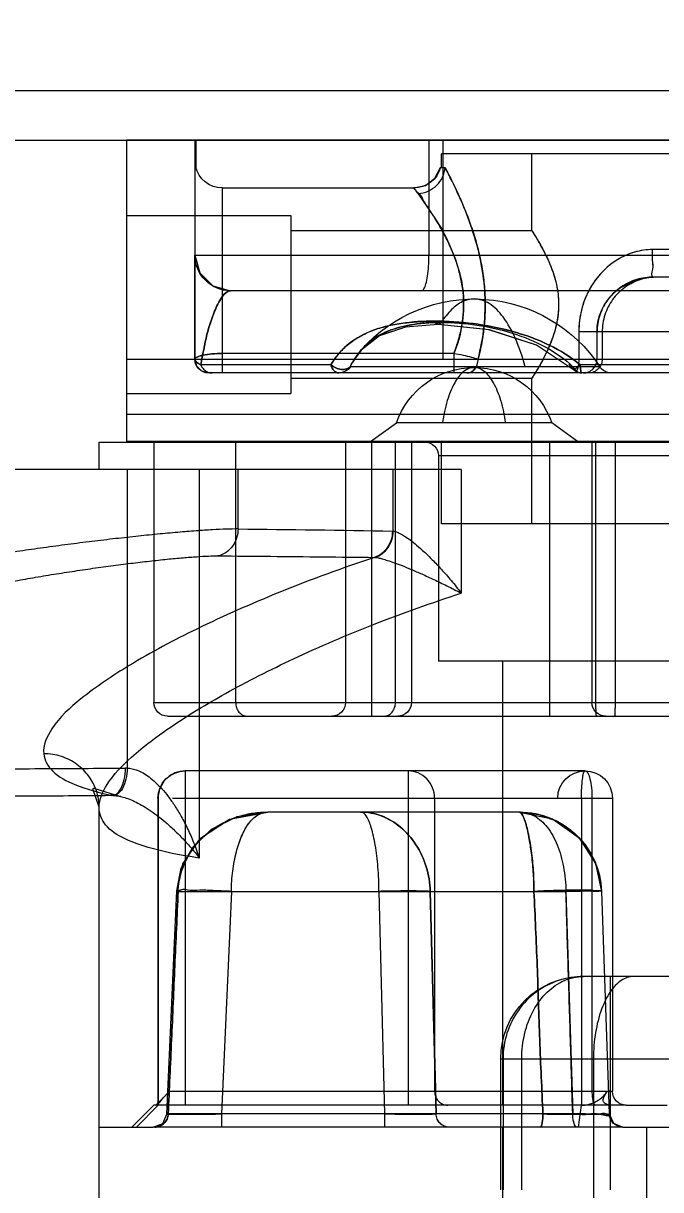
# Model space of a CAD drawing. Header units: millimetres. Extents: x 12325263 to 13848842, y -1463133 to 573208.
# Drawn here: x 12578649.69 to 12578672.97, y -838002.24 to -837959.69 of the extents above; entities that cross this region are included whole.
import ezdxf
from ezdxf.xclip import XClip

# ---------------------------------------------------------------- set-up
doc = ezdxf.new("R2010")
doc.units = ezdxf.units.MM
doc.header["$LTSCALE"] = 1000
doc.header["$XCLIPFRAME"] = 0
for name, color, linetype in [('A-ANNO-DIMS', 83, 'Continuous'), ('fur202301', 252, 'Continuous'), ('WALL', 5, 'Continuous'), ('WALL-SHATCH', 8, 'Continuous'), ('建筑-楼板开洞', 251, 'Continuous')]:
    doc.layers.add(name, color=color, linetype=linetype)
doc.styles.add('_TCH_DIM_T3', font='SIMPLEX.shx', dxfattribs={"width": 0.705882, "bigfont": 'GBCBIG.shx'})
doc.dimstyles.new('_TCH_ARCH&&120', dxfattribs={"dimtxt": 306, "dimasz": 120, "dimexe": 300, "dimexo": 360, "dimgap": 147, "dimtad": 1, "dimdec": 0, "dimzin": 0, "dimdsep": 46, "dimtxsty": '_TCH_DIM_T3', "dimblk": 'ARCHTICK', "dimcen": 0.09, "dimclrt": 7, "dimazin": 2, "dimtfac": 1, "dimtdec": 0, "dimtix": 1, "dimtmove": 2, "dimatfit": 3, "dimfxl": 1, "dimfxlon": 1, "dimtolj": 1, "dimtzin": 0, "dimarcsym": 0})

# ---------------------------------------------------------------- blocks, each defined once
blk = doc.blocks.new('adgshg13-A$C7F010FC0')
at = {"layer": 'WALL-SHATCH'}
h = blk.add_hatch(color=256, dxfattribs=at)
h.dxf.hatch_style = 1
h.paths.add_polyline_path([(-60384.171, -16880.895), (-763.165, 197.479), (12587.619, -13153.304), (12587.619, -157996.02), (-162964.851, -188820.432), (-171262.381, -180522.901), (-171262.381, -31310.898), (-150707.191, -10755.708), (-131860.078, -7980.895), (-99162.381, -7980.895), (-99162.381, -4980.895), (-76620.428, -4980.895), (-70107.652, -16880.895)], flags=16)
h.paths.add_polyline_path([(-60091.229, -16380.895), (-646.877, 646.877), (12987.619, -12987.619), (12987.619, -158331.905), (-163100.584, -189250.384), (-171662.381, -180688.586), (-171662.381, -31145.213), (-150777.896, -10260.728), (-131896.687, -7480.895), (-99562.381, -7480.895), (-99562.381, -4580.895), (-76365.552, -4580.895), (-69907.506, -16380.895)])
blk = doc.blocks.new('A$C4C7A72D3')
at = {"layer": 'WALL', "color": 1}
blk.add_blockref('adgshg13-A$C7F010FC0', (210433.012, 205503.569), dxfattribs=at)
blk = doc.blocks.new('asdgag2019061317133849825')
at = {"color": 1, "lineweight": 9}
for p, q in [((52, -708.4), (1099.2, -708.4)), ((1099.2, -710.2), (51, -710.2))]:
    blk.add_line(p, q, dxfattribs=at)
at = {"color": 1, "lineweight": 0}
for p, q in [((472, -710.2), (544, -710.2)), ((532.441, -710.2), (532.441, -718.2)), ((532.955, -710.2), (532.955, -714.4)), ((541.468, -710.2), (541.468, -711.2)), ((541.5, -710.2), (541.5, -718.2)), ((544, -710.2), (544, -718.2)), ((508.25, -710.7), (532.5, -710.7)), ((529.2, -713.5), (529.2, -710.7)), ((532.5, -711.2), (532.5, -710.7)), ((532.532, -711.2), (532.366, -711.2)), ((541.5, -711.199), (541.468, -711.199)), ((540.5, -711.95), (533.5, -711.95)), ((540.5, -711.95), (540.5, -718.7)), ((538, -712.95), (538, -719.45)), ((544, -712.95), (538, -712.95)), ((538, -713.5), (529.2, -713.5)), ((541.5, -714.4), (517.395, -714.4)), ((517.5, -714.2), (524.787, -714.2)), ((541.5, -718.201), (541.5, -714.403)), ((513.5, -715.2), (524.759, -715.2)), ((525.387, -715.299), (525.98, -715.602)), ((475.8, -715.7), (540.2, -715.7)), ((540.849, -715.526), (540.2, -715.7)), ((522.9, -717.2), (527.481, -717.2)), ((526.623, -717.2), (526.623, -718.2)), ((526.815, -718.2), (526.815, -717.2)), ((527.481, -717.2), (527.481, -718.2)), ((535.433, -717.867), (535.636, -718.142)), ((544, -718.2), (503, -718.2)), ((532.041, -717.989), (532.041, -718.7)), ((532.041, -717.989), (540.5, -717.989)), ((540.5, -717.989), (540.5, -718.7)), ((544, -718.2), (544, -721.2)), ((522.573, -718.4), (527.427, -718.4)), ((522.636, -718.7), (541, -718.7)), ((526.711, -718.475), (535.83, -718.475)), ((536.537, -718.4), (541.286, -718.4)), ((541, -718.7), (541.248, -718.634)), ((541.248, -718.634), (541.433, -718.45)), ((529.2, -724.2), (529.2, -718.9)), ((529.2, -718.9), (538, -718.9)), ((544, -719.45), (538, -719.45)), ((544, -720.2), (505, -720.2)), ((527.522, -721.2), (528.467, -720.525)), ((528.467, -720.525), (534.142, -720.525)), ((535.087, -721.2), (534.142, -720.525)), ((505, -721.2), (544, -721.2)), ((533.1, -721.22), (516.9, -721.22)), ((526.138, -730.72), (526.138, -721.22)), ((526.862, -730.72), (526.862, -721.22)), ((527, -721.22), (527, -730.72)), ((528.545, -721.22), (528.545, -731.22)), ((532.5, -724.2), (532.5, -721.2)), ((545, -721.22), (533.1, -721.22)), ((533.593, -721.22), (533.593, -730.72)), ((534.174, -730.72), (534.174, -721.22)), ((535.045, -721.22), (535.045, -731.22)), ((536, -721.22), (536, -730.72)), ((540.012, -721.22), (540.012, -730.72)), ((543, -721.22), (543, -730.72)), ((545, -722.22), (545, -721.22)), ((517.4, -721.72), (532.6, -721.72)), ((532.6, -721.72), (532.6, -729.22)), ((531.77, -722.22), (531.77, -726.733)), ((531.77, -722.22), (568, -722.22)), ((534.259, -724.472), (534.259, -722.22)), ((539.924, -724.393), (539.924, -722.22)), ((541.34, -722.22), (541.34, -736.398)), ((543.974, -722.22), (543.974, -733.117)), ((517.5, -724.2), (532.5, -724.2)), ((517.4, -729.22), (532.6, -729.22)), ((530.25, -745.42), (530.25, -729.22)), ((543, -730.72), (507, -730.72)), ((542.5, -731.22), (507.5, -731.22)), ((527.25, -733.22), (541.85, -733.22)), ((533.714, -733.22), (533.714, -745.42)), ((541.85, -733.22), (541.85, -745.42)), ((526.25, -734.22), (526.25, -744.92)), ((542.321, -734.22), (526.25, -734.22)), ((527, -734.22), (527, -744.92)), ((527.382, -734.22), (527.382, -745.42)), ((532.746, -734.22), (532.746, -744.92)), ((542.842, -734.22), (542.842, -745.42)), ((542.85, -734.22), (542.85, -745.414)), ((544.202, -734.157), (544.473, -734.117)), ((529.649, -734.72), (538.841, -734.72)), ((545, -766.002), (545, -734.557)), ((526.651, -737.615), (526.367, -745.737)), ((527.95, -737.615), (527.703, -745.737)), ((542.111, -737.615), (527.95, -737.615)), ((532.905, -737.615), (532.693, -745.737)), ((532.693, -745.737), (532.905, -737.615)), ((534.777, -737.615), (534.578, -745.737)), ((540.168, -737.615), (540.524, -745.737)), ((542.523, -745.74), (542.166, -737.598)), ((507.328, -740.72), (527.331, -740.72)), ((526.331, -740.72), (526.331, -748.5)), ((530.331, -743.72), (504.326, -743.72)), ((526.944, -743.72), (526.944, -760.074)), ((529.565, -748.5), (529.566, -743.72)), ((530.247, -743.72), (530.246, -748.5)), ((530.331, -748.5), (530.331, -743.72)), ((526.25, -744.92), (542.44, -744.92)), ((525.75, -745.42), (524.25, -745.42)), ((525.75, -745.42), (542.957, -745.42)), ((527.488, -746.22), (527.382, -745.42)), ((542.842, -745.42), (543.635, -746.22)), ((542.957, -745.42), (543, -745.42)), ((543.8, -746.22), (543, -745.42)), ((526.367, -745.737), (526.215, -746.079)), ((527.703, -745.737), (542.477, -745.737)), ((534.578, -745.737), (534.578, -746.22)), ((540.524, -745.737), (540.524, -746.22)), ((525.867, -746.22), (524.133, -746.22)), ((525, -761.22), (525, -746.22)), ((526.215, -746.079), (525.867, -746.22)), ((526.215, -746.079), (525.867, -746.22)), ((525.867, -746.22), (543.022, -746.22)), ((530.25, -752.22), (530.25, -746.22)), ((545, -746.22), (543.022, -746.22))]:
    blk.add_line(p, q, dxfattribs=at)
for points in [[(533.5, -711.95), (533.077, -711.856), (532.731, -711.589), (532.532, -711.2)], [(533.5, -711.95), (533.081, -711.858), (532.735, -711.594), (532.532, -711.2)], [(541.5, -714.403), (541.325, -715.052), (540.849, -715.526)], [(524.759, -715.2), (525.389, -715.3), (525.98, -715.602)], [(527.706, -718.565), (529.028, -717.686), (530.76, -717.123), (532.611, -716.933)], [(527.706, -718.565), (529.022, -717.688), (530.746, -717.126), (532.611, -716.933)], [(532.611, -716.933), (533.813, -717.034), (534.769, -717.346), (535.435, -717.869)], [(532.611, -716.933), (533.807, -717.033), (534.762, -717.342), (535.433, -717.867)], [(541, -718.7), (541.245, -718.636), (541.433, -718.451), (541.5, -718.2)], [(541.245, -718.636), (541.433, -718.451), (541.5, -718.2)], [(534.259, -724.472), (534.268, -724.471), (534.278, -724.471), (534.287, -724.47)], [(534.94, -725.429), (534.933, -725.43), (534.927, -725.43), (534.921, -725.43)], [(543.974, -733.117), (543.994, -733.117), (544.015, -733.117), (544.036, -733.117)], [(545, -734.546), (545.228, -733.876), (545.197, -733.847), (544.218, -734.153)], [(544.541, -734.111), (544.554, -734.111), (544.568, -734.111), (544.581, -734.111)], [(544.528, -734.117), (547.451, -734.136), (550.572, -734.151), (553.891, -734.163)], [(529.649, -734.72), (529.195, -734.754), (528.756, -734.856), (528.348, -735.017), (527.973, -735.232), (527.637, -735.494), (527.346, -735.797), (527.104, -736.131), (526.912, -736.491), (526.773, -736.865), (526.687, -737.243), (526.651, -737.615)], [(529.649, -734.72), (528.939, -734.805), (528.285, -735.048), (527.721, -735.421), (527.265, -735.898), (526.932, -736.448), (526.728, -737.035), (526.651, -737.615)], [(529.648, -734.72), (528.446, -734.972), (527.489, -735.638), (526.875, -736.578), (526.651, -737.616)], [(542.165, -737.598), (542.003, -736.772), (541.582, -735.998), (540.898, -735.344), (539.961, -734.887), (538.843, -734.72)], [(542.165, -737.598), (541.937, -736.605), (541.299, -735.678), (540.237, -734.986), (538.847, -734.72)], [(528.446, -734.971), (527.469, -735.658), (526.867, -736.597), (526.651, -737.615)], [(526.367, -745.737), (526.215, -746.079), (525.867, -746.22)], [(543.022, -746.22), (542.676, -746.081), (542.523, -745.741)], [(543.022, -746.22), (542.676, -746.081), (542.523, -745.741)]]:
    blk.add_lwpolyline(points, dxfattribs=at)
for centre, radius, start, end in [((533.5, -710.95), 1, 194.4711, 270.0029), ((540.5, -710.95), 1, 270, 347.2333), ((540.2, -714.4), 1.3, 270, 0), ((531.304, -721.5), 5.5, 41.6436, 146.633), ((541, -718.2), 0.5, 270, 359.9989), ((526.293, -718.2), 0.5, 270, 326.633), ((527.364, -718.2), 0.5, 253.6151, 338.8404), ((531.304, -721.5), 3, 18.9646, 161.0354), ((536.242, -718.2), 0.5, 212.6583, 282.4609), ((533.1, -721.72), 0.5, 90, 180), ((543.947, -1223.693), 499.316, 90.46163, 91.10855), ((526.5, -730.72), 0.5, 269.9994, 0), ((534.093, -730.72), 0.5, 180, 270.0006), ((536.5, -730.72), 0.5, 180, 269.9999), ((542.5, -730.72), 0.5, 269.9999, 0), ((527.25, -734.22), 1, 90, 180), ((527.25, -734.22), 1, 0.4548, 90), ((541.85, -734.22), 1, 0, 90), ((529.649, -737.72), 3, 89.9659, 178.0021), ((527.331, -743.72), 3, 0, 90), ((525.75, -744.92), 0.5, 270, 0), ((525.867, -745.72), 0.5, 270, 358)]:
    blk.add_arc(centre, radius, start, end, dxfattribs=at)
for points, start_tangent, end_tangent in [([(531.157, -718.2), (530.94, -716.995), (530.908, -715.827), (531.042, -714.718), (531.333, -713.587), (531.733, -712.52), (532.11, -711.701), (532.367, -711.2)], (-0.237488, 0.97139), (0.490297, 0.871555)), ([(532.366, -711.2), (532.248, -711.427), (532.091, -711.739), (531.902, -712.137), (531.69, -712.621), (531.472, -713.181), (531.269, -713.792), (531.102, -714.428), (530.983, -715.066), (530.915, -715.7), (530.9, -716.335), (530.937, -716.968), (531.025, -717.592), (531.157, -718.2)], (-0.467221, -0.884141), (0.245235, -0.969464)), ([(533.348, -712.152), (532.984, -712.065), (532.673, -711.855), (532.456, -711.553), (532.366, -711.2)], (-0.998455, 0.055575), (-0.058441, 0.998291)), ([(533.5, -711.95), (533.416, -712.061), (533.146, -712.432), (532.699, -713.107), (532.226, -713.98), (531.87, -714.918), (531.695, -715.9), (531.747, -716.942), (532.041, -717.989)], (1, 0), (0.375004, -0.927023)), ([(533.5, -711.95), (533.416, -712.061), (533.146, -712.432), (532.699, -713.107), (532.226, -713.98), (531.87, -714.918), (531.695, -715.9), (531.747, -716.942), (532.041, -717.989)], (1, 0), (0.375004, -0.927023)), ([(533.348, -712.152), (533.432, -712.039), (533.5, -711.95)], (0.596071, 0.802932), (0.608339, 0.793677)), ([(532.041, -717.989), (531.87, -717.483), (531.755, -716.983), (531.695, -716.491), (531.689, -716.005), (531.738, -715.518), (531.843, -715.017), (532.007, -714.499), (532.229, -713.973), (532.488, -713.468), (532.754, -713.019), (532.999, -712.644), (533.201, -712.355), (533.348, -712.152)], (-0.364938, 0.931032), (0.594414, 0.804159)), ([(529.2, -713.5), (529.12, -713.626), (528.909, -713.98), (528.635, -714.508), (528.394, -715.118), (528.239, -715.828), (528.232, -716.51), (528.373, -717.214), (528.638, -717.898), (528.918, -718.435), (529.129, -718.788), (529.2, -718.9)], (-0.540719, -0.841203), (0.542524, -0.84004)), ([(529.2, -713.5), (529.13, -713.611), (529.042, -713.753), (528.921, -713.958), (528.774, -714.228), (528.615, -714.55), (528.466, -714.91), (528.345, -715.283), (528.263, -715.654), (528.222, -716.018), (528.222, -716.381), (528.263, -716.744), (528.345, -717.115), (528.466, -717.489), (528.615, -717.849), (528.774, -718.172), (528.921, -718.442), (529.042, -718.647), (529.13, -718.789), (529.2, -718.9)], (-0.540745, -0.841187), (0.540745, -0.841187)), ([(524.758, -715.2), (524.778, -714.918), (524.785, -714.594), (524.787, -714.2)], (1, 0.000083), (-0.000007, 1)), ([(524.758, -715.2), (524.779, -714.907), (524.785, -714.583), (524.787, -714.2)], (1, 0.000083), (0, 1)), ([(524.787, -714.2), (525.433, -714.29), (526.089, -714.581), (526.629, -715.022), (527.086, -715.647), (527.38, -716.396), (527.481, -717.2)], (0.999866, 0.016356), (0.005508, -0.999985)), ([(524.787, -714.2), (525.441, -714.292), (526.084, -714.578), (526.612, -715.004), (527.067, -715.613), (527.372, -716.363), (527.481, -717.2)], (0.999973, 0.007367), (0.013545, -0.999908)), ([(533.221, -715.7), (533.139, -715.636), (533.065, -715.452), (533.005, -715.164), (532.968, -714.802), (532.955, -714.4)], (-1, -0.000046), (0, 1)), ([(524.631, -715.2), (525.247, -715.298), (525.802, -715.582), (526.243, -716.024), (526.526, -716.582), (526.623, -717.2)], (1, 0), (-0.000023, -1)), ([(524.759, -715.2), (525.363, -715.291), (525.94, -715.571), (526.404, -716.011), (526.716, -716.593), (526.815, -717.2)], (1, 0), (0.000733, -1)), ([(526.815, -717.2), (526.731, -716.64), (526.448, -716.07), (525.997, -715.612), (525.408, -715.306), (524.759, -715.2)], (0.000342, 1), (-1, 0)), ([(541.286, -718.4), (541.059, -717.296), (540.78, -716.448), (540.505, -715.924), (540.2, -715.7)], (-0.201025, 0.979586), (-1, 0.000016)), ([(540.2, -715.7), (540.505, -715.924), (540.781, -716.449), (541.059, -717.297), (541.286, -718.4)], (1, 0), (0.200975, -0.979596)), ([(529.436, -718.475), (529.794, -717.443), (530.243, -716.658), (530.757, -716.167), (531.304, -716)], (0.258736, 0.965948), (1, 0)), ([(531.304, -716), (531.723, -716.097), (532.127, -716.386), (532.502, -716.855)], (1, 0), (0.539982, -0.841676)), ([(532.745, -716.809), (531.338, -716.901), (529.933, -717.178), (528.556, -717.685), (527.427, -718.4)], (-0.999985, -0.005526), (-0.77162, -0.636084)), ([(527.427, -718.4), (528.558, -717.685), (529.934, -717.177), (531.339, -716.901), (532.745, -716.809)], (0.77176, 0.635914), (0.999985, 0.005447)), ([(532.502, -716.855), (531.203, -716.952), (529.908, -717.246), (528.685, -717.762), (527.693, -718.475)], (-0.999962, -0.008723), (-0.719112, -0.694895)), ([(532.502, -716.855), (532.582, -716.927), (532.745, -716.809)], (0.540057, -0.841629), (0.422432, 0.906395)), ([(532.745, -716.809), (532.671, -716.911), (532.502, -716.855)], (-0.422432, -0.906395), (-0.540056, 0.841629)), ([(532.502, -716.855), (532.582, -716.927), (532.745, -716.809)], (0.540057, -0.841629), (0.422432, 0.906395)), ([(532.502, -716.855), (533.396, -716.91), (534.277, -717.109), (534.966, -717.448), (535.47, -717.91), (535.83, -718.475)], (0.999919, 0.012723), (0.450215, -0.89292)), ([(535.83, -718.475), (535.596, -718.077), (535.317, -717.741), (534.988, -717.464), (534.608, -717.243), (534.167, -717.073), (533.664, -716.951), (533.104, -716.879), (532.502, -716.855)], (-0.445141, 0.89546), (-1, 0.000674)), ([(532.745, -716.809), (533.966, -716.893), (535.122, -717.197), (535.965, -717.71), (536.537, -718.4)], (0.999903, 0.013952), (0.510565, -0.859839)), ([(536.537, -718.4), (536.273, -718.026), (535.941, -717.689), (535.539, -717.403), (535.072, -717.176), (534.55, -717.008), (533.983, -716.895), (533.378, -716.83), (532.745, -716.809)], (-0.514733, 0.857351), (-1, -0.00081)), ([(526.623, -718.2), (526.661, -718.391), (526.769, -718.554), (526.931, -718.662), (527.121, -718.7)], (0, -1), (1, 0)), ([(527.313, -718.7), (527.123, -718.662), (526.961, -718.554), (526.853, -718.391), (526.815, -718.2)], (-1, 0), (0, 1)), ([(527.481, -718.2), (527.493, -718.391), (527.529, -718.554), (527.646, -718.7)], (0, -1), (1, -0.000114)), ([(532.041, -717.989), (531.704, -718.047), (531.397, -718.121), (531.157, -718.2)], (-0.992243, -0.124317), (-0.938545, -0.345157)), ([(532.041, -717.989), (531.705, -718.047), (531.399, -718.121), (531.157, -718.2)], (-0.989189, -0.146648), (-0.925922, -0.377715)), ([(531.567, -718.7), (531.413, -718.664), (531.282, -718.56), (531.19, -718.398), (531.157, -718.2)], (-1, 0.000061), (-0.000111, 1)), ([(531.567, -718.7), (531.41, -718.662), (531.277, -718.554), (531.188, -718.391), (531.157, -718.2)], (-1, 0.000046), (0, 1)), ([(540.5, -717.989), (540.879, -718.007), (541.202, -718.055), (541.422, -718.123), (541.5, -718.2)], (0.999991, 0.004267), (0, -1)), ([(541.5, -718.2), (541.423, -718.124), (541.202, -718.055), (540.877, -718.006), (540.5, -717.989)], (0, 1), (-0.999994, -0.003586)), ([(541.5, -718.2), (541.404, -718.335), (541.286, -718.4)], (-0.000081, -1), (-0.917077, -0.398711)), ([(541.286, -718.4), (541.404, -718.335), (541.5, -718.2)], (0.917077, 0.39871), (0.000076, 1)), ([(527.364, -718.7), (527.412, -718.558), (527.427, -718.4)], (1, 0), (0.052995, 0.998595)), ([(527.427, -718.4), (527.412, -718.558), (527.364, -718.7)], (-0.053031, -0.998593), (-1, 0)), ([(527.693, -718.475), (527.605, -718.595), (527.492, -718.673), (527.364, -718.7)], (-0.459855, -0.887994), (-1, 0)), ([(527.693, -718.475), (527.605, -718.595), (527.492, -718.673), (527.364, -718.7)], (-0.459545, -0.888154), (-1, 0)), ([(527.427, -718.4), (527.565, -718.513), (527.667, -718.568), (527.693, -718.475)], (0.778618, -0.627498), (-0.351586, 0.936156)), ([(527.693, -718.475), (527.667, -718.568), (527.565, -718.513), (527.427, -718.4)], (0.351223, -0.936292), (-0.77853, 0.627607)), ([(530.15, -720.525), (530.326, -719.706), (530.596, -719.058), (530.932, -718.643), (531.304, -718.5)], (0.138424, 0.990373), (1, 0)), ([(531.304, -718.5), (531.677, -718.643), (532.013, -719.058), (532.282, -719.706), (532.458, -720.525)], (1, 0), (0.138424, -0.990373)), ([(535.83, -718.475), (535.966, -718.555), (536.153, -718.568), (536.356, -718.513), (536.537, -718.4)], (0.667294, -0.744794), (0.78889, 0.614535)), ([(536.537, -718.4), (536.356, -718.513), (536.152, -718.568), (535.966, -718.554), (535.83, -718.475)], (-0.788954, -0.614453), (-0.667312, 0.744778)), ([(535.83, -718.475), (535.94, -718.595), (536.082, -718.673), (536.242, -718.7)], (0.544395, -0.838829), (1, 0)), ([(535.83, -718.475), (535.94, -718.595), (536.082, -718.673), (536.242, -718.7)], (0.544364, -0.838849), (1, 0)), ([(536.537, -718.4), (536.467, -718.558), (536.363, -718.663), (536.242, -718.7)], (-0.275351, -0.961344), (-1, 0)), ([(536.242, -718.7), (536.363, -718.663), (536.467, -718.558), (536.537, -718.4)], (1, 0), (0.275376, 0.961337)), ([(541.286, -718.4), (541.186, -718.558), (541.04, -718.663), (540.868, -718.7)], (-0.369308, -0.929307), (-1, -0.000011)), ([(541.286, -718.4), (541.186, -718.558), (541.04, -718.663), (540.868, -718.7)], (-0.369519, -0.929223), (-1, -0.000009)), ([(534.259, -724.472), (534.149, -724.498), (534.01, -724.557), (533.841, -724.654), (533.638, -724.794), (533.402, -724.982), (533.132, -725.221), (532.83, -725.514), (532.498, -725.866), (532.141, -726.274), (531.77, -726.733)], (-0.995012, -0.099758), (-0.611117, -0.79154)), ([(534.921, -725.431), (534.658, -725.292), (534.447, -725.07), (534.31, -724.788), (534.259, -724.472)], (-0.951185, 0.308621), (-0.01323, 0.999912)), ([(534.287, -724.47), (534.333, -724.783), (534.465, -725.062), (534.673, -725.287), (534.94, -725.429)], (0.003528, -0.999994), (0.950765, -0.309913)), ([(539.924, -724.393), (540.343, -724.399), (540.855, -724.422), (541.452, -724.462), (542.127, -724.516), (542.867, -724.584), (543.663, -724.666), (544.501, -724.758), (545.368, -724.861), (546.251, -724.974), (547.136, -725.093), (548.008, -725.219), (548.852, -725.35), (549.655, -725.485), (550.404, -725.621)], (0.999976, 0.006974), (0.982285, -0.187393)), ([(539.924, -724.393), (539.977, -724.727), (540.126, -725.021), (540.363, -725.249), (540.66, -725.375)], (0.001637, -0.999999), (0.978148, -0.207911)), ([(534.921, -725.43), (534.808, -725.447), (534.657, -725.483), (534.464, -725.54), (534.224, -725.622), (533.936, -725.73), (533.599, -725.868), (533.213, -726.035), (532.779, -726.234), (532.297, -726.466), (531.77, -726.733)], (-0.996237, -0.086667), (-0.89344, -0.449182)), ([(540.66, -725.375), (538.733, -725.39), (536.826, -725.408), (534.94, -725.429)], (-0.999975, -0.007021), (-0.999918, -0.012772)), ([(534.94, -725.429), (538.4, -726.699), (541.433, -728.044), (543.897, -729.374), (545.662, -730.593), (546.726, -731.69), (547.021, -732.597)], (0.949258, -0.314498), (-0.097028, -0.995282)), ([(549.668, -726.605), (549.025, -726.469), (548.331, -726.334), (547.6, -726.202), (546.846, -726.075), (546.081, -725.955), (545.317, -725.842), (544.566, -725.738), (543.842, -725.645), (543.155, -725.564), (542.515, -725.495), (541.933, -725.441), (541.424, -725.403), (540.998, -725.381), (540.66, -725.375)], (-0.976395, 0.215991), (-0.999968, -0.007947)), ([(545, -734.557), (544.708, -733.721), (543.821, -732.724), (542.37, -731.606), (540.386, -730.396), (537.895, -729.128), (534.972, -727.873), (531.77, -726.733)], (0, 1), (-0.950337, 0.311222)), ([(526.19, -731.22), (526.153, -731.073), (526.142, -730.911), (526.138, -730.72)], (-1, 0.000011), (0, 1)), ([(526.81, -731.22), (526.847, -731.073), (526.858, -730.911), (526.862, -730.72)], (1, -0.000095), (0, 1)), ([(534.591, -731.22), (534.432, -731.182), (534.296, -731.073), (534.206, -730.911), (534.174, -730.72)], (-1, -0.000012), (0, 1)), ([(540.012, -730.72), (539.981, -730.911), (539.89, -731.073), (539.755, -731.182), (539.595, -731.22)], (0, -1), (-1, 0.000012)), ([(547.021, -732.597), (546.701, -733.215), (545.882, -733.716), (544.581, -734.111)], (-0.095276, -0.995451), (-0.975699, -0.219116)), ([(545, -734.557), (545.098, -733.949), (545.372, -733.418), (545.808, -732.983), (546.376, -732.695), (547.021, -732.597)], (0.000003, 1), (0.999949, -0.010067)), ([(527.25, -733.22), (527.154, -733.296), (527.073, -733.513), (527.019, -733.838), (527, -734.22)], (-1, 0), (0.022518, -0.999746)), ([(527.382, -734.22), (527.373, -733.844), (527.345, -733.524), (527.303, -733.302), (527.25, -733.22)], (-0.047866, 0.998854), (-1, 0)), ([(532.746, -734.22), (532.819, -733.838), (533.029, -733.513), (533.343, -733.296), (533.714, -733.22)], (0.005801, 0.999983), (1, 0)), ([(543.974, -733.117), (543.796, -733.139), (543.604, -733.197), (543.396, -733.296), (543.176, -733.439), (542.947, -733.63), (542.711, -733.869), (542.473, -734.157), (542.235, -734.495), (542, -734.884), (541.769, -735.328), (541.547, -735.831), (541.34, -736.398)], (-0.999756, -0.0221), (-0.310067, -0.950715)), ([(541.85, -733.22), (542.231, -733.296), (542.553, -733.515), (542.767, -733.839), (542.842, -734.22)], (1, 0), (-0.006295, -0.99998)), ([(543.974, -733.117), (544.023, -733.524), (544.15, -733.86), (544.333, -734.067), (544.541, -734.111)], (0.015112, -0.999886), (0.978814, 0.204751)), ([(544.581, -734.111), (544.379, -734.069), (544.204, -733.871), (544.08, -733.536), (544.036, -733.117)], (-0.979651, -0.200707), (0.005735, 0.999984)), ([(553.395, -733.163), (550.275, -733.152), (547.156, -733.137), (544.036, -733.117)], (-0.999996, 0.002883), (-0.999974, 0.007196)), ([(544.541, -734.111), (544.369, -734.125), (544.175, -734.164), (543.955, -734.231), (543.712, -734.332), (543.451, -734.467), (543.175, -734.636), (542.888, -734.84), (542.591, -735.078), (542.286, -735.351), (541.975, -735.66), (541.658, -736.008), (541.34, -736.398)], (-0.999863, -0.016542), (-0.603304, -0.797511)), ([(553.921, -734.161), (550.776, -734.149), (547.663, -734.133), (544.581, -734.111)], (-0.999994, 0.00339), (-0.999965, 0.008397)), ([(529.649, -734.72), (529.11, -734.861), (528.636, -735.273), (528.273, -735.912), (528.04, -736.719), (527.95, -737.615)], (-1, 0), (-0.020035, -0.999799)), ([(529.117, -737.618), (529.137, -736.98), (529.198, -736.299), (529.289, -735.69), (529.408, -735.172), (529.533, -734.84), (529.65, -734.72)], (-0.008938, 0.99996), (0.999994, -0.003449)), ([(529.65, -734.72), (529.516, -734.874), (529.443, -735.06), (529.371, -735.308), (529.304, -735.611), (529.242, -735.952), (529.195, -736.318), (529.158, -736.686), (529.135, -737.028), (529.124, -737.338), (529.117, -737.615)], (-0.999994, 0.003539), (-0.01275, -0.999919)), ([(535.448, -734.72), (534.692, -734.861), (533.992, -735.273), (533.428, -735.912), (533.052, -736.719), (532.905, -737.615)], (-1, 0), (-0.029739, -0.999558)), ([(532.905, -737.615), (533.053, -736.716), (533.428, -735.913), (533.989, -735.276), (534.685, -734.863), (535.448, -734.72)], (0.029658, 0.99956), (1, 0)), ([(534.777, -737.615), (534.816, -736.723), (534.915, -735.921), (535.062, -735.283), (535.246, -734.865), (535.448, -734.72)], (0.009692, 0.999953), (1, 0)), ([(540.168, -737.615), (540.117, -736.873), (539.987, -736.178), (539.794, -735.602), (539.527, -735.13), (539.213, -734.832), (538.839, -734.72)], (-0.015059, 0.999887), (-0.999999, -0.001267)), ([(540.168, -737.615), (540.117, -736.876), (539.987, -736.178), (539.792, -735.599), (539.524, -735.126), (539.21, -734.83), (538.839, -734.72)], (-0.014258, 0.999898), (-1, 0)), ([(542.111, -737.615), (541.986, -736.888), (541.657, -736.188), (541.17, -735.608), (540.501, -735.132), (539.731, -734.832), (538.84, -734.72)], (-0.036448, 0.999336), (-1, -0.000416)), ([(542.111, -737.618), (542.087, -737.341), (542.026, -737.029), (541.915, -736.687), (541.739, -736.324), (541.491, -735.955), (541.17, -735.609), (540.789, -735.306), (540.354, -735.058), (539.876, -734.872), (539.366, -734.758), (538.84, -734.72)], (-0.038176, 0.999271), (-1, -0.000421)), ([(541.34, -736.398), (542.915, -736.093), (544.067, -735.69), (544.764, -735.183), (545, -734.557)], (0.989775, 0.142638), (0, 1)), ([(526.65, -737.615), (526.743, -737.604), (527.008, -737.6), (527.423, -737.604), (527.95, -737.615)], (0.037773, 0.999286), (0.999668, -0.025769)), ([(527.95, -737.615), (527.423, -737.604), (527.009, -737.6), (526.743, -737.604), (526.65, -737.615)], (-0.99967, 0.025674), (-0.037757, -0.999287)), ([(526.651, -737.615), (526.743, -737.592), (527.011, -737.577), (527.428, -737.572), (527.954, -737.577), (528.536, -737.593), (529.117, -737.618)], (0.031586, 0.999501), (0.998778, -0.049423)), ([(526.651, -737.615), (526.743, -737.592), (527.014, -737.577), (527.438, -737.572), (527.97, -737.578), (528.549, -737.594), (529.117, -737.618)], (0.03159, 0.999501), (0.998849, -0.047958)), ([(527.703, -745.737), (527.785, -743.028), (527.868, -740.321), (527.95, -737.615)], (0.03023, 0.999543), (0.030477, 0.999535)), ([(529.117, -737.618), (529, -740.329), (528.906, -743.036), (528.789, -745.737)], (-0.04704, -0.998893), (-0.04723, -0.998884)), ([(528.789, -745.737), (528.906, -743.036), (529, -740.329), (529.117, -737.618)], (0.047231, 0.998884), (0.047041, 0.998893)), ([(532.905, -737.615), (533.199, -737.604), (533.637, -737.6), (534.179, -737.604), (534.777, -737.615)], (0.997653, 0.068478), (0.999682, -0.025212)), ([(532.905, -737.615), (533.199, -737.604), (533.637, -737.6), (534.179, -737.604), (534.777, -737.615)], (0.997567, 0.069713), (0.999709, -0.024109)), ([(540.168, -737.615), (540.766, -737.592), (541.315, -737.577), (541.756, -737.572), (542.046, -737.578), (542.111, -737.618)], (0.999017, 0.044326), (-0.980421, -0.196912)), ([(540.168, -737.615), (540.765, -737.592), (541.31, -737.577), (541.748, -737.572), (542.04, -737.577), (542.111, -737.618)], (0.99902, 0.044263), (-0.979214, -0.202832)), ([(542.477, -745.737), (542.354, -743.036), (542.235, -740.329), (542.111, -737.618)], (-0.046438, 0.998921), (-0.046687, 0.99891)), ([(542.111, -737.618), (542.235, -740.329), (542.354, -743.036), (542.477, -745.737)], (0.046687, -0.99891), (0.046438, -0.998921)), ([(525.474, -740.72), (525.927, -740.866), (526.324, -741.272), (526.649, -741.918), (526.867, -742.761), (526.944, -743.72)], (1, -0.000005), (-0.000097, -1)), ([(529.566, -743.72), (529.455, -742.793), (529.135, -741.957), (528.636, -741.293), (528.007, -740.867), (527.31, -740.72)], (0.001516, 0.999999), (-1, 0)), ([(527.31, -740.72), (528.217, -740.867), (529.036, -741.293), (529.686, -741.957), (530.103, -742.793), (530.247, -743.72)], (1, 0), (0.000469, -1)), ([(526.238, -745.42), (526.338, -745.414), (526.491, -745.372), (526.573, -745.3), (526.585, -745.197), (526.535, -745.068), (526.443, -744.92)], (1, 0), (-0.56869, 0.822552)), ([(527.382, -745.42), (527.223, -745.408), (527.061, -745.371), (526.897, -745.307), (526.735, -745.212), (526.581, -745.084), (526.443, -744.92)], (-1, 0), (-0.56869, 0.822552)), ([(527, -744.92), (526.99, -745.111), (526.963, -745.273), (526.875, -745.42)], (0, -1), (-1, 0)), ([(532.746, -744.92), (532.709, -745.111), (532.604, -745.273), (532.447, -745.382), (532.262, -745.42)], (0, -1), (-1, 0)), ([(542.842, -745.42), (542.786, -745.307), (542.708, -745.212), (542.593, -745.084), (542.44, -744.92)], (1, 0), (-0.687307, 0.726367)), ([(542.44, -744.92), (542.512, -744.995), (542.579, -745.066), (542.642, -745.132), (542.758, -745.248), (542.851, -745.337), (542.957, -745.42)], (0.687307, -0.726367), (1, 0)), ([(526.367, -745.737), (526.71, -745.746), (527.11, -745.747), (527.62, -745.746), (528.196, -745.743), (528.789, -745.737)], (-0.046606, -0.998913), (0.999925, 0.012276)), ([(528.789, -745.737), (528.196, -745.743), (527.62, -745.746), (527.11, -745.747), (526.71, -745.746), (526.367, -745.737)], (-0.999925, -0.012271), (0.046347, 0.998925)), ([(527.703, -745.737), (527.161, -745.74), (526.735, -745.741), (526.461, -745.74), (526.367, -745.737)], (-0.999975, -0.007115), (0.015858, 0.999874)), ([(526.367, -745.737), (526.461, -745.74), (526.735, -745.741), (527.161, -745.74), (527.703, -745.737)], (-0.015838, -0.999875), (0.999974, 0.007158)), ([(527.537, -746.22), (527.653, -746.079), (527.689, -745.923), (527.703, -745.737)], (1, -0.000054), (0.010205, 0.999948)), ([(528.895, -746.22), (528.823, -746.084), (528.799, -745.928), (528.789, -745.737)], (-1, 0), (-0.010628, 0.999944)), ([(528.789, -745.737), (528.798, -745.92), (528.82, -746.074), (528.895, -746.22)], (0.010809, -0.999942), (1, -0.000292)), ([(532.221, -746.22), (532.395, -746.184), (532.544, -746.084), (532.65, -745.928), (532.693, -745.737)], (1, 0), (0.033393, 0.999442)), ([(532.221, -746.22), (532.398, -746.183), (532.549, -746.079), (532.652, -745.923), (532.693, -745.737)], (1, -0.000015), (0.03341, 0.999442)), ([(534.578, -745.737), (533.971, -745.74), (533.423, -745.741), (532.983, -745.74), (532.693, -745.737)], (-0.999977, -0.006741), (-0.999792, 0.02038)), ([(532.693, -745.737), (532.983, -745.74), (533.423, -745.741), (533.971, -745.74), (534.578, -745.737)], (0.999795, -0.020271), (0.999977, 0.006742)), ([(542.477, -745.737), (542.379, -745.746), (542.08, -745.747), (541.645, -745.746), (541.111, -745.743), (540.524, -745.737)], (0.998408, -0.056411), (-0.999928, 0.012017)), ([(540.524, -745.737), (541.111, -745.743), (541.645, -745.746), (542.08, -745.747), (542.379, -745.746), (542.477, -745.737)], (0.999928, -0.012011), (-0.998406, 0.056437)), ([(542.477, -745.737), (542.379, -745.746), (542.08, -745.747), (541.645, -745.746), (541.111, -745.743), (540.524, -745.737)], (0.998408, -0.056411), (-0.999928, 0.012017)), ([(540.524, -745.737), (541.111, -745.743), (541.645, -745.746), (542.08, -745.747), (542.379, -745.746), (542.477, -745.737)], (0.999928, -0.012011), (-0.998406, 0.056437)), ([(542.965, -746.22), (542.782, -746.183), (542.626, -746.079), (542.519, -745.923), (542.477, -745.737)], (-1, 0.000062), (-0.033376, 0.999443)), ([(542.477, -745.737), (542.519, -745.923), (542.626, -746.079), (542.782, -746.183), (542.965, -746.22)], (0.033379, -0.999443), (1, 0))]:
    blk.add_spline(points, degree=3, dxfattribs=dict(at, start_tangent=start_tangent, end_tangent=end_tangent))
blk = doc.blocks.new('sdfgsdffhg')
at = {"layer": 'fur202301', "xscale": -1}
blk.add_blockref('asdgag2019061317133849825', (-1886.439, 36803.061, 0), dxfattribs=at)
blk = doc.blocks.new('_ArchTick')
at = {"color": 0, "linetype": 'ByBlock', "const_width": 0.4}
blk.add_lwpolyline([(-0.5, -0.5), (0.5, 0.5)], dxfattribs=at)
blk = doc.blocks.new('*D4317')
at = {"layer": 'A-ANNO-DIMS', "color": 0, "lineweight": -2, "transparency": 16777216}
for p, q in [((12577996.811, -839035.786), (12577996.811, -839336.786)), ((12582396.811, -839035.786), (12582396.811, -839336.786)), ((12577996.811, -839036.786), (12582396.811, -839036.786))]:
    blk.add_line(p, q, dxfattribs=at)
at = {"layer": 'Defpoints', "color": 0, "transparency": 16777216}
for p in [(12577996.811, -837836.786), (12582396.811, -837836.786), (12582396.811, -839036.786)]:
    blk.add_point(p, dxfattribs=at)
at = {"layer": 'A-ANNO-DIMS', "color": 0, "lineweight": -2, "transparency": 16777216, "xscale": 120, "yscale": 120, "zscale": 120, "rotation": 180}
blk.add_blockref('_ArchTick', (12577996.811, -839036.786), dxfattribs=at)
at = {"layer": 'A-ANNO-DIMS', "color": 0, "lineweight": -2, "transparency": 16777216, "xscale": 120, "yscale": 120, "zscale": 120}
blk.add_blockref('_ArchTick', (12582396.811, -839036.786), dxfattribs=at)
at = {"layer": 'A-ANNO-DIMS', "color": 7, "transparency": 16777216, "insert": (12580196.811, -838736.786), "char_height": 306, "attachment_point": 5, "style": '_TCH_DIM_T3'}
blk.add_mtext('\\A1;4400', dxfattribs=at)

msp = doc.modelspace()

# ---------------------------------------------------------------- block references
ref = msp.add_blockref('A$C4C7A72D3', (12385714.853, -906209.521), dxfattribs=dict(rotation=350.041249254255))
XClip(ref).set_block_clipping_path([(223442.8584877662, 85923.1187333744), (220542.7961432356, 85923.1422391906), (220542.8579492103, 89292.823275506), (211526.9150355905, 89292.8101311298), (210631.4331447985, 94392.8080583527), (206113.3685902953, 94392.8025418455), (206001.4315187763, 95030.3127344656), (204376.2826588508, 94744.9613686837), (203364.4570056833, 100506.9030052917), (197947.3947122637, 99555.7482674252), (192482.3428474721, 130679.4765393781), (190118.7804593667, 130264.4504016289), (191623.4071957469, 121695.6427078634), (177046.6486519482, 119136.2011700841), (175707.6223907359, 126760.8483765714), (173902.988371335, 128026.4039125028), (169528.3854461554, 127258.2903269802), (169070.0967394859, 129868.3614864857), (163308.2517458182, 128856.6693391807), (163766.52659606, 126246.6171700556), (159679.1795131005, 125528.9180921423), (170669.6888374612, 62935.797914044), (167222.1989369914, 62330.4650948944), (167939.7759490944, 58243.6808593175), (171386.9528796654, 58848.2912487988), (172857.0656793863, 50477.0032648193), (165962.5026008021, 49266.4230898353), (168037.7813034765, 37447.1796448426), (140649.9584970828, 32638.2390106404), (115387.9799239188, 28202.5781787895), (95598.7254695911, 140907.4332163476), (226939.476109907, 163968.8668500402), (240128.6952811591, 88852.8973128139)])

# ---------------------------------------------------------------- next in the draw order: hatches: boundary and pattern name
at = {"layer": '建筑-楼板开洞'}
h = msp.add_hatch(dxfattribs=at)
h.set_pattern_fill('DASH', color=256, scale=500)
h.set_pattern_definition([(0, (0, 0), (476.25, 476.25), [476.25, -476.25])])
h.paths.add_polyline_path([(12597696.741, -842386.786), (12590696.811, -842386.901), (12590697.067, -843986.786), (12595796.811, -843986.852), (12595797.067, -849736.852), (12588796.811, -849736.786), (12588796.811, -851936.786), (12564896.811, -851936.786), (12564896.811, -816186.786), (12568846.811, -816186.786), (12568846.811, -816040), (12568846.811, -807536.786), (12574696.829, -807536.802), (12574696.771, -810386.786), (12575896.811, -810386.786), (12579055.235, -810386.784), (12580496.915, -811828.207), (12580696.915, -819086.85), (12595696.917, -819086.721), (12595696.898, -812786.786), (12597696.659, -812786.786)])

# ---------------------------------------------------------------- next in the draw order: block references
msp.add_blockref('sdfgsdffhg', (12581083.899, -874056.804, 0))

# ---------------------------------------------------------------- next in the draw order: dimensions: what is measured, and where the dimension line sits
at = {"layer": 'A-ANNO-DIMS'}
dim = msp.add_aligned_dim(p1=(12577996.811, -837836.786), p2=(12582396.811, -837836.786), distance=-1200, dimstyle='_TCH_ARCH&&120', dxfattribs=at)
dim.commit()
dim.dimension.update_dxf_attribs({"geometry": '*D4317', "text_midpoint": (12580196.811, -838736.786)})

doc.saveas('drawing.dxf')
